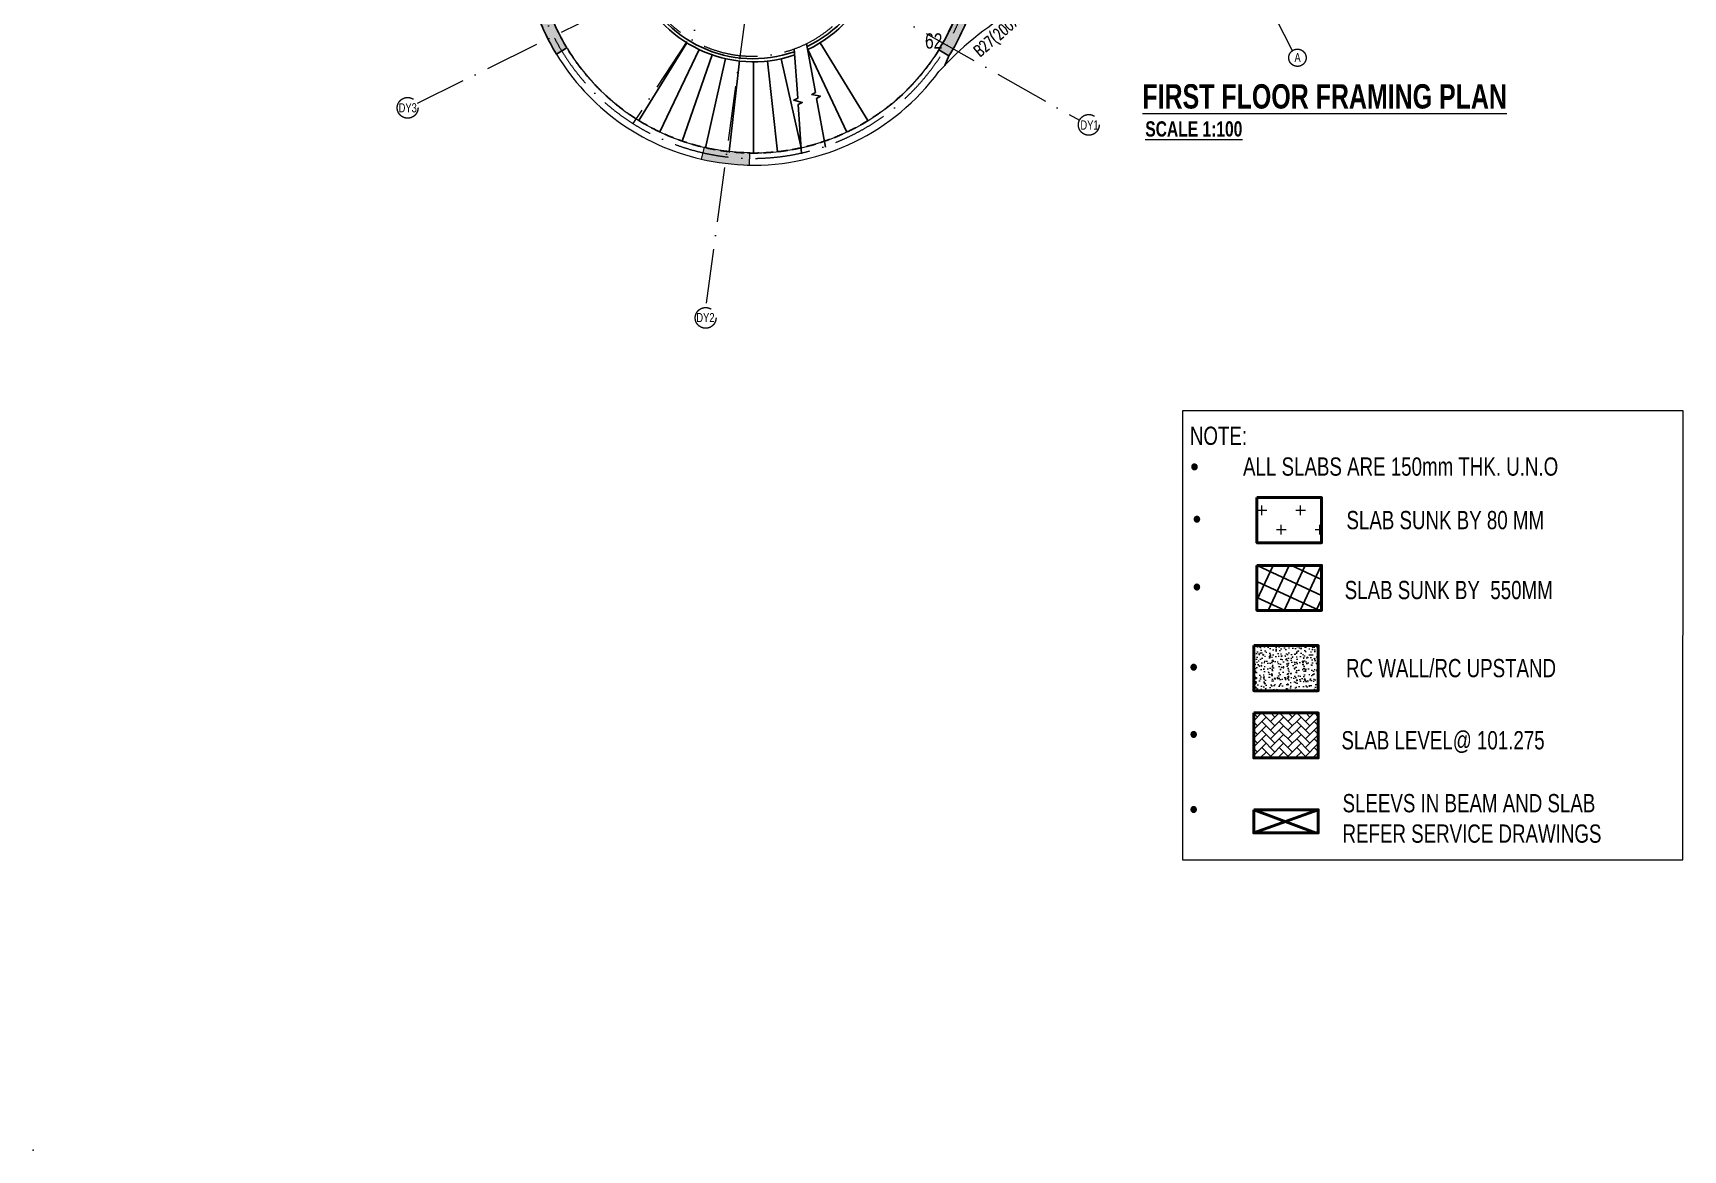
# Model space of a CAD drawing. Header units: millimetres. Extents: x 38 to 25171369, y -3 to 53837.
# Drawn here: x 3807 to 30916, y -3 to 18354 of the extents above; entities that cross this region are included whole.
import ezdxf

# ---------------------------------------------------------------- set-up
doc = ezdxf.new("R2010")
doc.units = ezdxf.units.MM
for name, pattern in [('ACAD_ISO10W100', [18, 12, -3, 0, -3]), ('CONTINOUS', [0]), ('HIDDEN', [9.524999999999999, 6.349999999999999, -3.174999999999999])]:
    doc.linetypes.add(name, pattern=pattern)
for name, color, linetype, lineweight in [('Elevation-1', 41, 'Continuous', 20), ('G-ANNO-TEXT', 7, 'Continuous', 18), ('Grids', 9, 'ACAD_ISO10W100', 5), ('S-BALCONY HATCH', 55, 'Continuous', 5), ('S-BEAM-IDEN', 2, 'Continuous', 9), ('S-COL HATCH', 8, 'Continuous', 0), ('S-COLUMN', 6, 'Continuous', 9), ('STR-BEAM', 2, 'CONTINOUS', 18), ('STR-BEAM NO.', 30, 'Continuous', 25), ('Wall', 2, 'Continuous', 40)]:
    doc.layers.add(name, color=color, linetype=linetype, lineweight=lineweight)
for name, color, linetype in [('Hatch', 8, 'Continuous'), ('S- Structural', 5, 'Continuous'), ('Staircase', 14, 'Continuous'), ('STR-RC WALL', 4, 'Continuous')]:
    doc.layers.add(name, color=color, linetype=linetype)
doc.styles.add('EL', font='swisscl.ttf')
doc.styles.add('MtXpl_Symbol', font='symbol.ttf')
doc.styles.add('ROMANS', font='simplex.shx', dxfattribs={"width": 0.75})
doc.styles.add('SOBHA', font='swisscl.ttf')
doc.styles.add('Swis721 LtCn BT_2', font='swisscl.ttf', dxfattribs={"height": 244.9922958397534})

# ---------------------------------------------------------------- blocks, each defined once
blk = doc.blocks.new('TRETWREW')
h = blk.add_hatch(color=9)
h.dxf.hatch_style = 1
h.paths.add_polyline_path([(31332.63268192485, -132091.0972165707, -0.052860275330766), (31357.01795424521, -131335.9346833489), (31158.9120112732, -131308.4749593176, 0.0531660131924717), (31133.18553508818, -132105.9591237641)])
h = blk.add_hatch(color=9)
h.dxf.hatch_style = 1
h.paths.add_polyline_path([(36764.53699965402, -134888.63487342), (36869.71072899178, -135054.6457551792, 0.0641665388057653), (37647.45289563388, -134431.1785179842), (37720.5626272969, -134500.8052384574, 0.038549026877663), (38098.59653411433, -134035.9963992927), (37846.48722873256, -133873.1361806728, -0.1048070550564545)])
at = {"layer": 'S-COL HATCH'}
h = blk.add_hatch(color=30, dxfattribs=at)
h.dxf.hatch_style = 1
h.paths.add_polyline_path([(31332.63232742995, -132091.0972226429, -0.0528602753307659), (31357.01759973168, -131335.9346894305), (31158.91165677086, -131308.4749653916, 0.0531660131924717), (31133.18518058583, -132105.9591298401)])
h = blk.add_hatch(color=30, dxfattribs=at)
h.dxf.hatch_style = 1
h.paths.add_polyline_path([(36764.53664514795, -134888.6348794996), (36869.71037450805, -135054.64576127, 0.0641665388057652), (37647.4525411129, -134431.1785240452), (37720.56227279454, -134500.8052445482, 0.038549026877663), (38098.59617960453, -134035.9964053686), (37846.48687423021, -133873.1361867543, -0.1048070550564545)])
h = blk.add_hatch(color=30, dxfattribs=at)
h.dxf.hatch_style = 1
h.paths.add_polyline_path([(33136.65276776627, -135168.6634064819), (33230.07321526855, -134991.7877602074, -0.0529148986750746), (32602.66074766964, -134569.4341018349), (32474.11826973036, -134722.6556190401, 0.0529231911952472)])
at = {"layer": 'S-COLUMN'}
blk.add_lwpolyline([(31332.63232742995, -132091.0972226429, -0.0528602753307659), (31357.01759973168, -131335.9346894305), (31158.91165677086, -131308.4749653916, 0.0531660131924717), (31133.18518058583, -132105.9591298401), (31332.63232742995, -132091.0972226429)], format="xyb", dxfattribs=at)
for points, elevation in [([(38098.59617960453, -134035.9964053686), (37846.48687423021, -133873.1361867543), (37846.48687423021, -133873.1361867543, -0.1048070550564544), (36764.53664514795, -134888.6348794996), (36869.71037450805, -135054.64576127, 0.0641665388057652), (37647.4525411129, -134431.1785240452), (37720.56227279454, -134500.8052445482, 0.038549026877663)], -3.351534e-09), ([(33230.07321526855, -134991.7877602074, -0.0529148986750746), (32602.66074766964, -134569.4341018349), (32474.11826973036, -134722.6556190401, 0.0529231911952471), (33136.65276776627, -135168.6634064819)], 1.3216095e-09)]:
    blk.add_lwpolyline(points, format="xyb", close=True, dxfattribs=dict(at, elevation=elevation))
at = {"layer": 'STR-RC WALL', "linetype": 'Continuous'}
blk.add_line((36869.71037450805, -135054.64576127, -3.3760443e-09), (36737.3502593115, -135163.6516907289), dxfattribs=at)
at = {"layer": 'STR-RC WALL'}
blk.add_lwpolyline([(31332.63268192485, -132091.0972165707, -0.0528602753307659), (31357.01795424521, -131335.9346833489), (31158.9120112732, -131308.4749593176, 0.0531660131924717), (31133.18553508818, -132105.9591237641), (31332.63268192485, -132091.0972165707)], format="xyb", dxfattribs=at)
at = {"layer": 'STR-RC WALL', "elevation": -3.351534e-09}
blk.add_lwpolyline([(38098.59653411433, -134035.9963992927), (37846.48722873256, -133873.1361806728), (37846.48722873256, -133873.1361806728, -0.1048070550564544), (36764.53699965402, -134888.63487342), (36869.71072899178, -135054.6457551792, 0.0641665388057652), (37647.45289563388, -134431.1785179842), (37720.5626272969, -134500.8052384574, 0.038549026877663)], format="xyb", close=True, dxfattribs=at)
blk = doc.blocks.new('first floor')
at = {"layer": 'Hatch', "ltscale": 20}
h = blk.add_hatch(dxfattribs=at)
h.set_pattern_fill('ANSI37', color=256, scale=75, angle=20)
h.set_pattern_definition([(65, (0, 0), (-215.8145417881023, 100.635973577004), []), (155, (0, 0), (-100.6359735770041, -215.8145417881022), [])])
h.paths.add_polyline_path([(25189141.98538174, 12275978.20748069), (25189141.98538174, 12275238.20748068), (25190201.98538174, 12275238.20748068), (25190201.98538174, 12275978.20748069)])
h = blk.add_hatch(dxfattribs=at)
h.set_pattern_fill('AR-HBONE', color=256)
h.set_pattern_definition([(45, (0, 0), (0, 143.6840979371064), [304.8, -101.6]), (135, (71.842, 71.842), (1.42e-14, 143.6840979371064), [304.8, -101.6])])
h.paths.add_polyline_path([(25189088.65835639, 12273555.8211806), (25189088.65835638, 12272815.8211806), (25190148.65835638, 12272815.82118059), (25190148.65835638, 12273555.8211806)])
at = {"layer": 'S-BALCONY HATCH'}
h = blk.add_hatch(dxfattribs=at)
h.set_pattern_fill('CROSS', color=8, scale=50.00000000000001)
h.set_pattern_definition([(360, (95991.9853817299, -162527.2365983752), (317.5000000000001, 317.5000000000001), [158.75, -476.2500000000001]), (90, (96071.3603817299, -162606.6115983752), (-317.5000000000001, 317.5000000000001), [158.75, -476.2500000000001])])
h.paths.add_polyline_path([(25189141.98538173, 12277092.76340163), (25189141.98538174, 12276352.76340163), (25190201.98538174, 12276352.76340163), (25190201.98538174, 12277092.76340164)])
h = blk.add_hatch(dxfattribs=at)
h.set_pattern_fill('AR-CONC', color=8)
h.set_pattern_definition([(50, (81039.44680713119, -3055.608886494301), (182.184668996004, -15.93908553890311), [19.05, -209.5500000000001]), (355, (81039.44680713119, -3055.608886494301), (-35.24342142496935, 191.0568452390352), [15.24000000000001, -167.64058417]), (100.4514446999999, (81054.62881414592, -3056.937139987014), (146.9412470903533, 175.1177519121951), [16.19000879999999, -178.0902445999999]), (46.1842, (81039.44680713862, -3004.80888648238), (271.07904089213, -42.04232793272718), [28.57500000000001, -314.325]), (96.63555760999981, (81062.0367071405, -3008.312386489473), (237.4041340515031, 247.4261245977217), [24.28502314000001, -267.13560816]), (351.18415117, (81039.44680713862, -3004.80888648238), (237.4041340649771, 247.4261245855327), [22.85996707, -251.45973192]), (21.00000000000003, (81064.84680713712, -3017.508886489086), (151.6143912691325, -102.2651981870876), [19.05, -209.5500000000001]), (326, (81064.84680713712, -3017.508886489086), (61.80202834764711, 184.1879661223193), [15.24, -167.64]), (71.45144499999998, (81077.48133973776, -3026.030986386351), (213.4164192787161, 81.92276888590527), [16.19000880000001, -178.0899376]), (37.50000000000001, (81039.44680713119, -3055.608886494301), (3.088603250591816, 84.55503887315314), [0, -165.608, 0, -170.18, 0, -168.275]), (7.499999999999988, (81039.44680713119, -3055.608886494301), (66.81966251030576, 100.1805748181195), [0, -97.02800000000003, 0, -161.798, 0, -64.13500000000002]), (327.5, (80982.80480714887, -3055.608886483125), (135.5905951668714, -5.728743992673457), [0, -63.50000000000003, 0, -198.1200000000001, 0, -262.8900000000001]), (317.5, (80957.40480714291, -3055.608886490576), (148.129181386018, 25.42649103333303), [0, -82.55000000000003, 0, -131.572, 0, -186.69])])
h.paths.add_polyline_path([(25189088.65835639, 12274660.21946526), (25189088.65835638, 12273920.21946526), (25190148.65835638, 12273920.21946526), (25190148.65835638, 12274660.21946526)])
at = {"layer": 'G-ANNO-TEXT', "color": 6}
blk.add_lwpolyline([(25187917.86870215, 12278519.91613219), (25187917.86870215, 12271140.17334016), (25196141.42077428, 12271140.17334017), (25196141.42077429, 12278519.91613219)], close=True, dxfattribs=at)
at = {"layer": 'Staircase', "ltscale": 25}
for points in [[(25179774.03547071, 12284567.39141062), (25178984.88983895, 12283291.75463727)], [(25181962.88822293, 12284565.66243271), (25182750.37944956, 12283288.56988641)], [(25179976.33850418, 12284457.23440527), (25179332.85378736, 12283102.27041112)], [(25180189.56530276, 12284370.08735041), (25179699.60914836, 12282952.36277441)], [(25180411.10842854, 12284307.01528471), (25180080.67134755, 12282843.86411602)], [(25180638.2588769, 12284268.78881618), (25180471.3810002, 12282778.10045796)], [(25180868.23921229, 12284255.87472705), (25180866.96089338, 12282755.87526942)], [(25181098.23927331, 12284268.43048767), (25181262.68489541, 12282777.47185734)], [(25181325.44185815, 12284306.30140448), (25181653.48721899, 12282842.61214742)], [(25181760.42597969, 12284455.83205078), (25182401.68647705, 12283099.81399245)]]:
    blk.add_lwpolyline(points, dxfattribs=at)
at = {"layer": 'Staircase', "color": 1, "linetype": 'Continuous', "ltscale": 25}
for points in [[(25181742.54169516, 12284554.13943037), (25181888.57897564, 12283752.35800137), (25181825.48363098, 12283715.45444301), (25181969.59360679, 12283690.88016281), (25181906.49826259, 12283653.97660499), (25182052.53554306, 12282852.19517599)], [(25181660.44126912, 12282742.85423452), (25181603.75791632, 12283555.99375212), (25181670.54005672, 12283585.70975383), (25181530.02172514, 12283626.03566266), (25181596.80386618, 12283655.75166503), (25181540.12051339, 12284468.89118263)]]:
    blk.add_lwpolyline(points, dxfattribs=at)
at = {"layer": 'Staircase', "color": 8, "linetype": 'HIDDEN', "ltscale": 25}
blk.add_arc((25180869.73779543, 12286338.96130935), 3583.084828491678, 143.1726318111304, 30.38425098754757, dxfattribs=at)
at = {"layer": 'Staircase', "color": 1, "ltscale": 25}
for radius, start, end in [(2083.156610901035, 295.3094517023803, 288.9712208309857), (2033.156610901035, 295.6876056110017, 289.3486742931439)]:
    blk.add_arc((25180869.86195009, 12286339.03070591), radius, start, end, dxfattribs=at)
at = {"layer": 'STR-BEAM', "color": 2, "ltscale": 30}
blk.add_arc((25187791.25484781, 12280600.61982003), 5217.3168635764, 103.3314717893482, 138.0526760062861, dxfattribs=at)
at = {"layer": 'STR-BEAM', "ltscale": 30}
for centre, radius, start, end in [((25180857.1430828, 12286321.3139187), 3562.665854218601, 211.1189432311443, 256.8776072621229), ((25180857.1430828, 12286321.3139187), 3762.665854218601, 211.0503717083288, 257.0325277129522), ((25180872.085651, 12286337.52566709, 5.286438e-09), 3580.709099067206, 268.362677294697, 328.0675942415507), ((25180872.085651, 12286337.52566709, 5.286438e-09), 3780.709099067206, 268.362677294697, 323.6385516833465)]:
    blk.add_arc(centre, radius, start, end, dxfattribs=at)
at = {"layer": 'Wall', "color": 1, "ltscale": 20}
for p, q in [((25189088.65835639, 12271963.8543623), (25190103.82728083, 12271582.11712058)), ((25190148.65835638, 12271963.8543623), (25189088.65835638, 12271582.11712058))]:
    blk.add_line(p, q, dxfattribs=at)
for points in [[(25189141.98538173, 12277092.76340163), (25190201.98538174, 12277092.76340164), (25190201.98538174, 12276352.76340163), (25189141.98538174, 12276352.76340163)], [(25189141.98538174, 12275978.20748069), (25190201.98538174, 12275978.20748069), (25190201.98538174, 12275238.20748068), (25189141.98538174, 12275238.20748068)], [(25189088.65835639, 12274660.21946526), (25190148.65835638, 12274660.21946526), (25190148.65835638, 12273920.21946526), (25189088.65835638, 12273920.21946526)], [(25189088.65835639, 12273555.8211806), (25190148.65835638, 12273555.8211806), (25190148.65835638, 12272815.82118059), (25189088.65835638, 12272815.8211806)], [(25189088.65835639, 12271963.8543623), (25190148.65835638, 12271963.8543623), (25190148.65835638, 12271582.11712058), (25189088.65835638, 12271582.11712058)]]:
    blk.add_lwpolyline(points, close=True, dxfattribs=at)
at = {"layer": 'Elevation-1', "rotation": 26.91905313455809}
blk.add_blockref('TRETWREW', (25090062.68459718, 12388080.03250422), dxfattribs=at)
at = {"layer": 'G-ANNO-TEXT', "color": 6}
for s, style, p in [('NOTE:', 'SOBHA', (25188039.75598917, 12277959.58354148)), ('ALL SLABS ARE 150mm THK. U.N.O', 'SOBHA', (25188913.14627965, 12277453.68576953)), ('·      ', 'MtXpl_Symbol', (25188044.94152119, 12277453.68576954)), ('·      ', 'MtXpl_Symbol', (25188084.94152118, 12276593.68576954)), ('SLAB SUNK BY 80 MM', 'SOBHA', (25190612.13116815, 12276573.68576953)), ('·      ', 'MtXpl_Symbol', (25188084.94152118, 12275479.12984858)), ('SLAB SUNK BY  550MM', 'SOBHA', (25190583.14627966, 12275424.37158398)), ('RC WALL/RC UPSTAND', 'SOBHA', (25190605.16606279, 12274141.14183316)), ('·      ', 'MtXpl_Symbol', (25188031.61449584, 12274161.14183316)), ('·      ', 'MtXpl_Symbol', (25188031.61449584, 12273056.74354849)), ('SLAB LEVEL@ 101.275', 'SOBHA', (25190529.8192543, 12272955.65570928)), ('·      ', 'MtXpl_Symbol', (25188031.61449584, 12271823.03948848))]:
    blk.add_text(s, height=300, rotation=359.9999998399174, dxfattribs=dict(at, style=style)).set_placement(p)
at = {"layer": 'G-ANNO-TEXT', "color": 6, "insert": (25187258.79401755, 12283887.40130246), "char_height": 400, "width": 7912.633027953564, "attachment_point": 1, "line_spacing_factor": 0.9718478586403113, "style": 'Swis721 LtCn BT_2'}
blk.add_mtext('\\pxt15;{\\fSwis721 LtCn BT|b1|i0|c0|p34;\\LFIRST FLOOR FRAMING PLAN}', dxfattribs=at)
at = {"layer": 'G-ANNO-TEXT', "color": 1, "insert": (25187306.65822958, 12283277.23506368), "char_height": 250, "width": 4617, "attachment_point": 1, "line_spacing_factor": 0.9718478586403113, "style": 'Swis721 LtCn BT_2'}
blk.add_mtext('{\\fSwis721 LtCn BT|b1|i0|c0|p34;\\LSCALE 1:100}', dxfattribs=at)
at = {"layer": 'G-ANNO-TEXT', "color": 6, "ltscale": 20, "insert": (25190547.9057558, 12272221.73777976), "char_height": 300, "width": 8433.504261261876, "attachment_point": 1, "rotation": 359.99999983991745, "style": 'SOBHA'}
blk.add_mtext('SLEEVS IN BEAM AND SLAB  ^JREFER SERVICE DRAWINGS', dxfattribs=at)
at = {"layer": 'S-BEAM-IDEN', "color": 3, "style": 'ROMANS', "width": 0.7}
blk.add_text('B27(200X750)', height=187.5, rotation=40.41919691740508, dxfattribs=at).set_placement((25184586.1095997, 12284330.2965017))
at = {"layer": 'STR-BEAM NO.', "insert": (25183830.12490157, 12284595.84788508), "char_height": 250.0000000000002, "width": 1398.56088639224, "attachment_point": 5, "rotation": 0.000868992301976885, "style": 'EL'}
blk.add_mtext('62', dxfattribs=at)
blk = doc.blocks.new('A$Cab1eb2bb')
at = {"layer": 'Grids', "ltscale": 75}
for p, q in [((20691.56877627224, 18065.57484577968), (5414.528942607343, 48158.56991892681)), ((12451.95250225812, 24171.68620269745), (11051.46211616322, 13845.42859603837)), ((6453.578120447694, 23008.17699397541), (17193.11050702259, 16922.10125354305)), ((16754.56824256852, 22336.71405100822), (6309.301093567163, 17199.86647291109)), ((12973.86782687902, 21598.15564841405), (9856.660964183511, 16869.09128028527))]:
    blk.add_line(p, q, dxfattribs=at)
at = {"layer": 'Grids', "color": 6, "linetype": 'ByBlock', "ltscale": 75}
for centre, radius in [((20774.94606815651, 17950.37585325353), 142.2061204073397), ((6155.032610822469, 17126.91613765806), 170.6473444888076), ((17346.49029589072, 16847.30047448166), 170.6473444888076), ((11051.45974095538, 13674.76373838261), 170.6473444888076)]:
    blk.add_circle(centre, radius, dxfattribs=at)
at = {"layer": 'Grids', "ltscale": 75}
for centre, radius, start, end in [((11825.42944140732, 19968.79434419423), 3672.085020990659, 123.2766023129218, 82.72317535007834), ((11825.4294414185, 19968.79434419982), 1993.421426810803, 207.6361917862638, 98.08684455303776)]:
    blk.add_arc(centre, radius, start, end, dxfattribs=at)
blk.add_point((0, 0), dxfattribs=at)
at = {"layer": 'Grids', "color": 6, "linetype": 'ByBlock', "ltscale": 75, "style": 'SOBHA'}
blk.add_text('A', height=150, rotation=5.97182983e-08, dxfattribs=at).set_placement((20726.09141603112, 17878.56771666929))
for s, p in [('DY3', (6007.101296391338, 17052.35578670725)), ('DY1', (17208.97176973894, 16769.78659836389)), ('DY2', (10898.60759839043, 13605.27016650885))]:
    blk.add_text(s, height=150, dxfattribs=at).set_placement(p)

msp = doc.modelspace()

# ---------------------------------------------------------------- block references
at = {"layer": 'S- Structural'}
msp.add_blockref('first floor', (-25165225.06285566, -12266374.72438792), dxfattribs=at)

# ---------------------------------------------------------------- next in the draw order: block references
at = {"layer": 'Grids', "ltscale": 20}
msp.add_blockref('A$Cab1eb2bb', (3806.697926664582, -3.042900485949758), dxfattribs=at)

doc.saveas('drawing.dxf')
